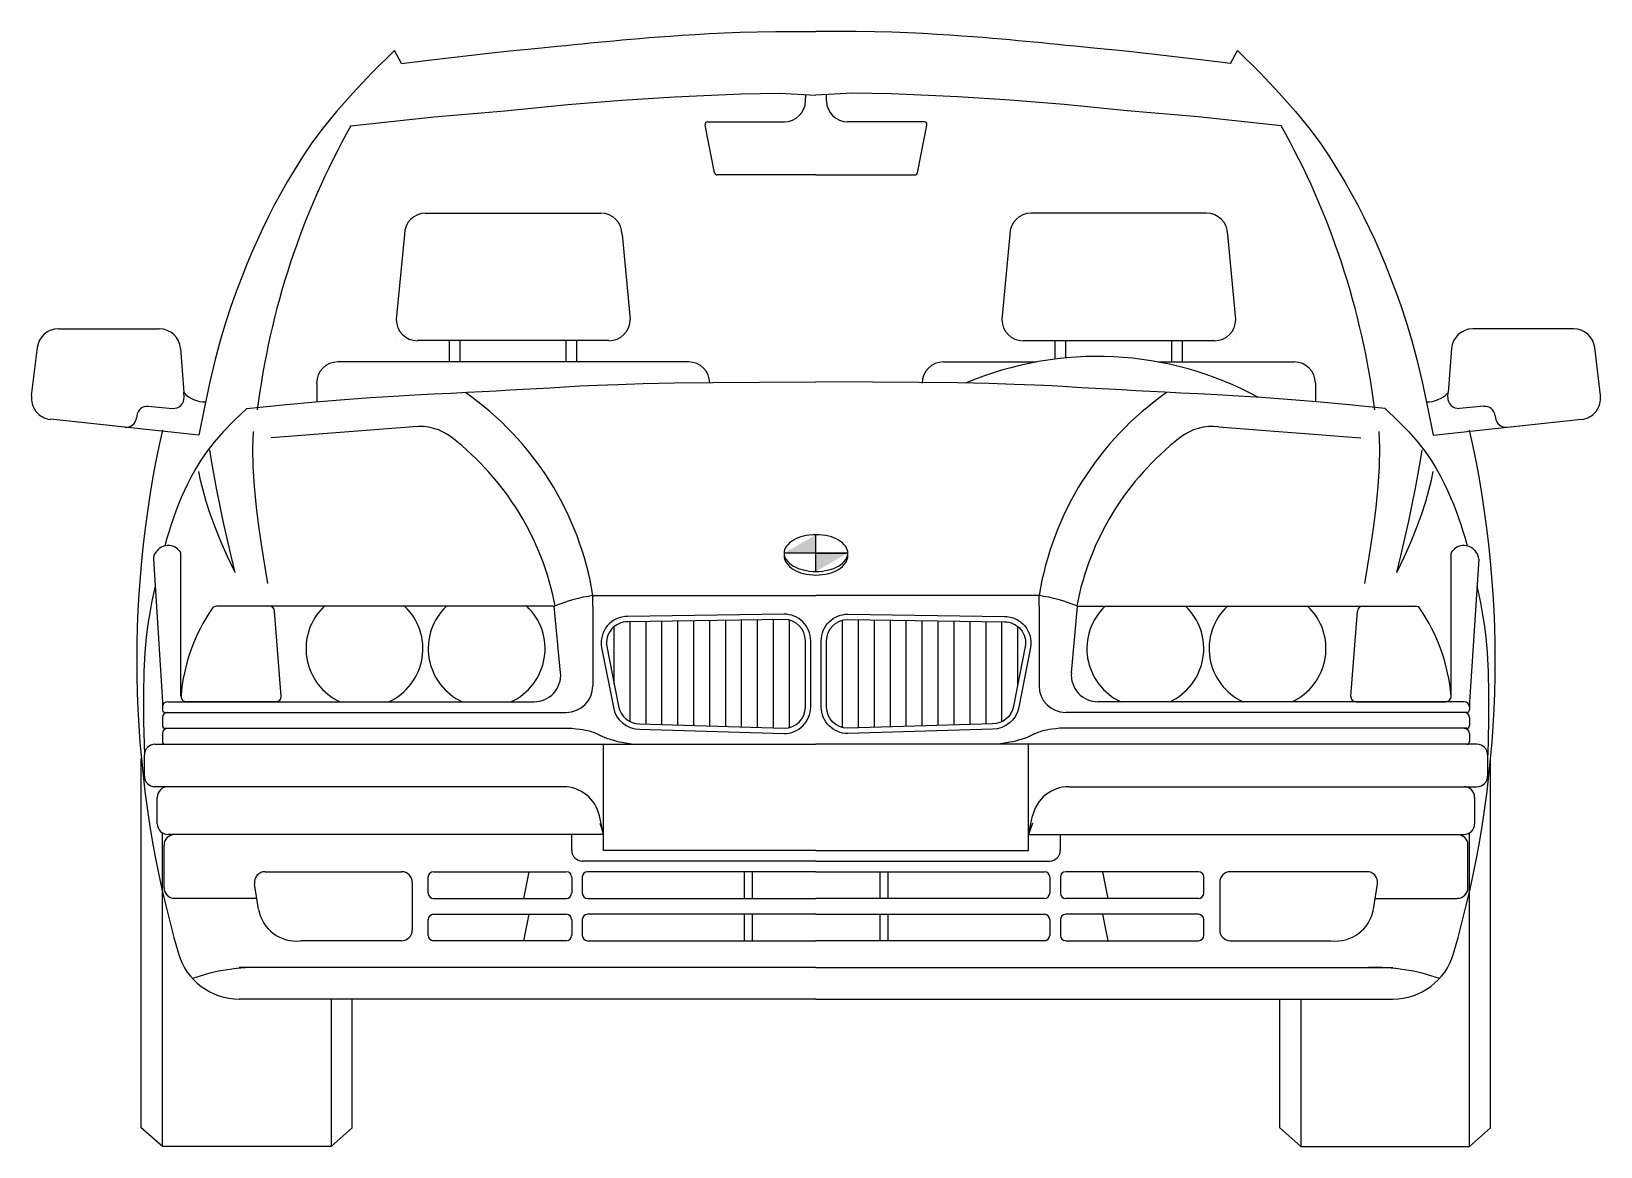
# Model space of a CAD drawing. Extents: x -98 to 98, y 0 to 139.
import ezdxf

# ---------------------------------------------------------------- set-up
doc = ezdxf.new("R2010")
doc.units = 0
doc.header["$LTSCALE"] = 50
doc.header["$MEASUREMENT"] = 0
doc.layers.get('0').update_dxf_attribs({"linetype": 'CONTINUOUS'})

# ---------------------------------------------------------------- blocks, each defined once
blk = doc.blocks.new('*X0')
at = {"color": 0}
for p, q in [((504.6, 554.302), (504.6, 555.243)), ((504.75, 554.279), (504.75, 555.245)), ((504.9, 554.275), (504.9, 555.248)), ((505.05, 554.27), (505.05, 555.25)), ((505.2, 554.265), (505.2, 555.252)), ((505.35, 554.261), (505.35, 555.254)), ((505.5, 554.256), (505.5, 555.256)), ((505.65, 554.251), (505.65, 555.258)), ((505.8, 554.247), (505.8, 555.26)), ((505.95, 554.242), (505.95, 555.263)), ((506.1, 554.245), (506.1, 555.258)), ((504.45, 554.656), (504.45, 555.197))]:
    blk.add_line(p, q, dxfattribs=at)

msp = doc.modelspace()

# ---------------------------------------------------------------- linework, layer by layer
at = {"color": 0, "linetype": 'ByBlock'}
for p, q in [((-51.58, 134.98), (-52.46, 136.6)), ((51.64, 134.98), (52.53, 136.6)), ((-1.26, 130.31), (-1.25, 131.08)), ((1.33, 130.31), (1.32, 131.08)), ((-12.59, 121.35), (-13.78, 127.3)), ((-13.46, 127.7), (-3.91, 127.7)), ((13.52, 127.7), (3.97, 127.7)), ((12.66, 121.35), (13.85, 127.3)), ((0.03, 121.08), (-12.27, 121.08)), ((0.03, 121.08), (12.33, 121.08)), ((-48.59, 116.31), (-26.77, 116.31)), ((48.66, 116.31), (26.83, 116.31)), ((-51.24, 113.66), (-52.24, 103.07)), ((-24.12, 113.66), (-23.13, 103.07)), ((24.19, 113.66), (23.19, 103.07)), ((51.3, 113.66), (52.3, 103.07)), ((-94.33, 101.89), (-81.76, 101.89)), ((94.39, 101.89), (81.83, 101.89)), ((-52.24, 100.43), (-52.24, 100.43)), ((-25.77, 100.43), (-49.59, 100.43)), ((-45.62, 97.78), (-45.62, 100.43)), ((-44.3, 97.78), (-44.3, 100.43)), ((-31.07, 97.78), (-31.07, 100.43)), ((-29.74, 97.78), (-29.74, 100.43)), ((25.84, 100.43), (49.66, 100.43)), ((29.81, 98.14), (29.81, 100.43)), ((31.13, 98.28), (31.13, 100.43)), ((44.36, 97.78), (44.36, 100.43)), ((45.69, 97.78), (45.69, 100.43)), ((52.3, 100.43), (52.3, 100.43)), ((-97.67, 93.58), (-96.95, 99.56)), ((-79.13, 99.45), (-78.7, 93.95)), ((-15.85, 97.78), (-59.52, 97.78)), ((15.91, 97.78), (27.49, 97.78)), ((42.62, 97.78), (59.58, 97.78)), ((79.19, 99.45), (78.77, 93.95)), ((97.74, 93.58), (97.02, 99.56)), ((-78.67, 93.39), (-78.7, 93.95)), ((-62.16, 95.13), (-62.16, 92.8)), ((62.23, 95.13), (62.23, 92.8)), ((78.73, 93.39), (78.77, 93.95)), ((-83.14, 92.25), (-80.1, 91.99)), ((83.2, 92.25), (80.17, 91.99)), ((-86.05, 89.64), (-95.33, 90.63)), ((-76.82, 88.66), (-95.33, 90.63)), ((-84.57, 91.07), (-84.6, 90.82)), ((76.89, 88.66), (95.39, 90.63)), ((84.63, 91.07), (84.66, 90.82)), ((86.12, 89.64), (95.39, 90.63)), ((-50.12, 89.71), (-67.82, 88.3)), ((50.18, 89.71), (67.88, 88.3)), ((0.03, 71.67), (0.03, 76.25)), ((-82.5, 73.19), (-81.37, 55.43)), ((-82.09, 74.19), (-82.15, 74.12)), ((-79.06, 56.15), (-79.06, 73.94)), ((4, 73.96), (-3.94, 73.96)), ((0.03, 73.96), (4, 73.96)), ((79.13, 56.15), (79.13, 73.94)), ((82.57, 73.19), (81.44, 55.43)), ((82.15, 74.19), (82.22, 74.12)), ((-27.76, 68.67), (0.03, 68.67)), ((-27.76, 67.34), (-27.76, 68.67)), ((27.82, 68.67), (0.03, 68.67)), ((27.82, 67.34), (27.82, 68.67)), ((-68.06, 67.34), (-74.64, 67.34)), ((-32.69, 67.34), (-71.81, 67.34)), ((-66.59, 56.15), (-67.4, 66.73)), ((-31.78, 59.05), (-32.56, 67.34)), ((-27.76, 67.34), (-27.76, 57.42)), ((27.82, 67.34), (27.82, 57.42)), ((31.85, 59.05), (32.62, 67.34)), ((32.75, 67.34), (71.87, 67.34)), ((66.66, 56.15), (67.46, 66.73)), ((68.12, 67.34), (74.71, 67.34)), ((-81.37, 55.43), (-81.37, 54.44)), ((-80.71, 55.43), (-35.08, 55.43)), ((-67.25, 55.43), (-78.4, 55.43)), ((80.77, 55.43), (35.14, 55.43)), ((67.31, 55.43), (78.47, 55.43)), ((81.44, 55.43), (81.44, 54.44)), ((-81.37, 53.45), (-81.37, 52.46)), ((-81.04, 54.11), (-31.07, 54.11)), ((81.1, 54.11), (31.13, 54.11)), ((81.44, 53.45), (81.44, 52.46)), ((-81.37, 51.46), (-81.37, 50.47)), ((-81.04, 52.13), (-30.36, 52.13)), ((81.1, 52.13), (30.42, 52.13)), ((81.44, 51.46), (81.44, 50.47)), ((-82.3, 50.14), (-81.04, 50.14)), ((-81.04, 50.14), (0.03, 50.14)), ((-26.43, 36.91), (-26.43, 50.14)), ((81.1, 50.14), (0.03, 50.14)), ((26.5, 36.91), (26.5, 50.14)), ((82.36, 50.14), (81.1, 50.14)), ((-84, 2.35), (-84, 48.35)), ((-83.62, 46.17), (-83.62, 48.82)), ((83.69, 46.17), (83.69, 48.82)), ((84.06, 2.35), (84.06, 48.35)), ((-31.46, 44.85), (-82.3, 44.85)), ((-82.01, 40.22), (-82.01, 43.52)), ((31.53, 44.85), (82.36, 44.85)), ((82.08, 40.22), (82.08, 43.52)), ((-26.43, 38.89), (-26.94, 41.2)), ((26.5, 38.89), (27, 41.2)), ((-26.91, 40.32), (-26.43, 38.89)), ((26.98, 40.32), (26.5, 38.89)), ((-81.37, 0), (-81.37, 39.08)), ((-81.17, 32.26), (-81.17, 37.57)), ((-26.43, 38.89), (-80.69, 38.89)), ((-26.43, 38.89), (-79.85, 38.89)), ((-30.4, 36.91), (-30.4, 38.89)), ((26.5, 38.89), (80.75, 38.89)), ((26.5, 38.89), (79.91, 38.89)), ((30.47, 36.91), (30.47, 38.89)), ((81.23, 32.26), (81.23, 37.57)), ((81.44, 0), (81.44, 39.08)), ((0.03, 35.58), (-29.08, 35.58)), ((0.03, 36.91), (-26.43, 36.91)), ((0.03, 36.91), (26.5, 36.91)), ((0.03, 35.58), (29.14, 35.58)), ((-68.59, 34.26), (-51.58, 34.26)), ((-48.27, 31.59), (-48.27, 33.6)), ((-47.61, 34.26), (-31.07, 34.26)), ((-36.36, 30.93), (-35.7, 34.26)), ((-30.4, 33.6), (-30.4, 31.59)), ((-29.08, 33.6), (-29.08, 31.59)), ((0.03, 34.26), (-28.42, 34.26)), ((-8.9, 34.26), (-8.9, 30.93)), ((-7.91, 34.26), (-7.91, 30.93)), ((0.03, 34.26), (28.48, 34.26)), ((7.97, 34.26), (7.97, 30.93)), ((8.96, 34.26), (8.96, 30.93)), ((29.14, 33.6), (29.14, 31.59)), ((30.47, 33.6), (30.47, 31.59)), ((47.67, 34.26), (31.13, 34.26)), ((36.42, 30.93), (35.76, 34.26)), ((48.33, 31.59), (48.33, 33.6)), ((68.66, 34.26), (51.64, 34.26)), ((-69.39, 29.57), (-69.9, 32.76)), ((-50.25, 32.94), (-50.25, 26.98)), ((50.32, 32.94), (50.32, 26.98)), ((69.46, 29.57), (69.97, 32.76)), ((-69.61, 30.93), (-79.85, 30.93)), ((-47.61, 30.93), (-31.07, 30.93)), ((-28.42, 30.93), (0.03, 30.93)), ((28.48, 30.93), (0.03, 30.93)), ((47.67, 30.93), (31.13, 30.93)), ((69.67, 30.93), (79.91, 30.93)), ((-48.27, 26.32), (-48.27, 28.29)), ((-47.61, 28.95), (-31.07, 28.95)), ((-36.36, 25.66), (-35.7, 28.95)), ((-30.4, 28.29), (-30.4, 26.32)), ((-29.08, 28.29), (-29.08, 26.32)), ((0.03, 28.95), (-28.42, 28.95)), ((-8.9, 28.95), (-8.9, 25.66)), ((-7.91, 28.95), (-7.91, 25.66)), ((0.03, 28.95), (28.48, 28.95)), ((7.97, 28.95), (7.97, 25.66)), ((8.96, 28.95), (8.96, 25.66)), ((29.14, 28.29), (29.14, 26.32)), ((30.47, 28.29), (30.47, 26.32)), ((47.67, 28.95), (31.13, 28.95)), ((36.42, 25.66), (35.76, 28.95)), ((48.33, 26.32), (48.33, 28.29)), ((-51.58, 25.66), (-64.15, 25.66)), ((-31.07, 25.66), (-47.61, 25.66)), ((-28.42, 25.66), (0.03, 25.66)), ((28.48, 25.66), (0.03, 25.66)), ((31.13, 25.66), (47.67, 25.66)), ((51.64, 25.66), (64.21, 25.66)), ((0.03, 22.32), (-71.81, 22.32)), ((0.03, 22.32), (71.87, 22.32)), ((0.03, 18.38), (-71.81, 18.38)), ((-60.36, 18.38), (-60.36, 0)), ((-57.74, 2.35), (-57.74, 18.38)), ((0.03, 18.38), (71.87, 18.38)), ((57.8, 2.35), (57.8, 18.38)), ((60.43, 18.38), (60.43, 0)), ((-81.37, 0), (-84, 2.35)), ((-60.36, 0), (-57.74, 2.35)), ((60.43, 0), (57.8, 2.35)), ((81.44, 0), (84.06, 2.35)), ((-60.36, 0), (-81.37, 0)), ((60.43, 0), (81.44, 0))]:
    msp.add_line(p, q, dxfattribs=at)
for points in [[(-51.58, 134.98), (-48.23, 135.39), (-45.35, 135.73), (-42.86, 136.02), (-40.72, 136.26), (-38.88, 136.45), (-37.27, 136.61), (-35.85, 136.75), (-34.56, 136.88), (-33.36, 136.99), (-32.22, 137.11), (-31.13, 137.21), (-30.09, 137.32), (-29.08, 137.42), (-28.09, 137.52), (-27.11, 137.61), (-26.13, 137.71), (-25.13, 137.8), (-24.11, 137.9), (-23.05, 138), (-21.94, 138.09), (-20.75, 138.19), (-19.48, 138.29), (-18.12, 138.39), (-16.64, 138.49), (-15.03, 138.59), (-13.29, 138.69), (-11.42, 138.78), (-9.41, 138.86), (-7.27, 138.92), (-4.98, 138.96), (-2.55, 138.97), (0.03, 138.95)], [(51.64, 134.98), (48.3, 135.39), (45.41, 135.73), (42.92, 136.02), (40.79, 136.26), (38.94, 136.45), (37.34, 136.61), (35.92, 136.75), (34.63, 136.88), (33.42, 136.99), (32.28, 137.11), (31.19, 137.21), (30.15, 137.32), (29.14, 137.42), (28.15, 137.52), (27.17, 137.61), (26.19, 137.71), (25.2, 137.8), (24.18, 137.9), (23.12, 138), (22, 138.09), (20.82, 138.19), (19.55, 138.29), (18.18, 138.39), (16.7, 138.49), (15.09, 138.59), (13.36, 138.69), (11.48, 138.78), (9.48, 138.86), (7.33, 138.92), (5.04, 138.96), (2.61, 138.97), (0.03, 138.95)], [(-52.46, 136.6), (-55.28, 133.79), (-57.67, 131.26), (-59.67, 128.99), (-61.35, 126.93), (-62.75, 125.06), (-63.93, 123.34), (-64.94, 121.73), (-65.83, 120.21), (-66.66, 118.74), (-67.44, 117.3), (-68.18, 115.88), (-68.88, 114.45), (-69.55, 113.01), (-70.21, 111.52), (-70.85, 109.98), (-71.5, 108.36), (-72.15, 106.65), (-72.81, 104.81), (-73.47, 102.79), (-74.13, 100.56), (-74.8, 98.07), (-75.48, 95.28), (-76.15, 92.16), (-76.82, 88.66)], [(52.53, 136.6), (55.35, 133.79), (57.74, 131.26), (59.74, 128.99), (61.41, 126.93), (62.81, 125.06), (63.99, 123.34), (65, 121.73), (65.9, 120.21), (66.73, 118.74), (67.51, 117.3), (68.24, 115.88), (68.94, 114.45), (69.62, 113.01), (70.27, 111.52), (70.92, 109.98), (71.56, 108.36), (72.21, 106.65), (72.87, 104.81), (73.53, 102.79), (74.2, 100.56), (74.87, 98.07), (75.54, 95.28), (76.21, 92.16), (76.89, 88.66)], [(-57.91, 127.21), (-47.57, 128.3), (-38.74, 129.07), (-30.86, 129.84), (-24.14, 130.41), (-17.61, 130.8), (-9.35, 131.18), (-4.51, 131.25), (0.03, 131.01)], [(57.97, 127.21), (47.64, 128.3), (38.8, 129.07), (30.93, 129.84), (24.21, 130.41), (17.68, 130.8), (9.42, 131.18), (4.57, 131.25), (0.03, 131.01)], [(-70.87, 91.97), (-66.36, 92.42), (-62.32, 92.79), (-58.69, 93.09), (-55.45, 93.33), (-52.54, 93.52), (-49.92, 93.67), (-47.56, 93.79), (-45.4, 93.9), (-43.41, 94), (-41.55, 94.1), (-39.79, 94.19), (-38.1, 94.29), (-36.43, 94.38), (-34.76, 94.47), (-33.06, 94.57), (-31.29, 94.67), (-29.39, 94.78), (-27.23, 94.88), (-24.65, 94.98), (-21.5, 95.08), (-17.61, 95.16), (-12.83, 95.22), (-7, 95.26), (0.03, 95.28)], [(-70.87, 91.97), (-66.36, 92.42), (-62.32, 92.79), (-58.69, 93.09), (-55.45, 93.33), (-52.54, 93.52), (-49.92, 93.67), (-47.56, 93.79), (-45.4, 93.9), (-43.41, 94), (-41.55, 94.1), (-39.79, 94.19), (-38.1, 94.29), (-36.43, 94.38), (-34.76, 94.47), (-33.06, 94.57), (-31.29, 94.67), (-29.39, 94.78), (-27.23, 94.88), (-24.65, 94.98), (-21.5, 95.08), (-17.61, 95.16), (-12.83, 95.22), (-7, 95.26), (0.03, 95.28)], [(70.93, 91.97), (66.42, 92.42), (62.38, 92.79), (58.76, 93.09), (55.51, 93.33), (52.6, 93.52), (49.99, 93.67), (47.62, 93.79), (45.47, 93.9), (43.47, 94), (41.62, 94.1), (39.86, 94.19), (38.16, 94.29), (36.49, 94.38), (34.83, 94.47), (33.12, 94.57), (31.35, 94.67), (29.45, 94.78), (27.29, 94.88), (24.72, 94.98), (21.56, 95.08), (17.68, 95.16), (12.9, 95.22), (7.07, 95.26), (0.03, 95.28)], [(70.93, 91.97), (66.42, 92.42), (62.38, 92.79), (58.76, 93.09), (55.51, 93.33), (52.6, 93.52), (49.99, 93.67), (47.62, 93.79), (45.47, 93.9), (43.47, 94), (41.62, 94.1), (39.86, 94.19), (38.16, 94.29), (36.49, 94.38), (34.83, 94.47), (33.12, 94.57), (31.35, 94.67), (29.45, 94.78), (27.29, 94.88), (24.72, 94.98), (21.56, 95.08), (17.68, 95.16), (12.9, 95.22), (7.07, 95.26), (0.03, 95.28)], [(-70.87, 91.97), (-72.46, 90.45), (-73.8, 89.06), (-74.91, 87.79), (-75.83, 86.62), (-76.6, 85.53), (-77.23, 84.51), (-77.76, 83.55), (-78.22, 82.64), (-78.63, 81.75), (-79.02, 80.89), (-79.37, 80.04), (-79.69, 79.2), (-80, 78.36), (-80.28, 77.52), (-80.55, 76.67), (-80.81, 75.81), (-81.07, 74.86)], [(70.93, 91.97), (72.52, 90.45), (73.86, 89.06), (74.98, 87.79), (75.9, 86.62), (76.66, 85.53), (77.29, 84.51), (77.82, 83.55), (78.28, 82.64), (78.7, 81.75), (79.08, 80.89), (79.43, 80.04), (79.76, 79.2), (80.06, 78.36), (80.34, 77.52), (80.61, 76.67), (80.87, 75.81), (81.14, 74.86)], [(-70.07, 89.09), (-70.16, 87.06), (-70.11, 84.74), (-69.94, 82.24), (-69.68, 79.64), (-69.36, 77.04), (-69, 74.53), (-68.63, 72.22), (-68.27, 70.19)], [(70.14, 89.09), (70.23, 87.06), (70.17, 84.74), (70, 82.24), (69.74, 79.64), (69.42, 77.04), (69.06, 74.53), (68.69, 72.22), (68.34, 70.19)], [(-72.33, 71.54), (-72.83, 73.62), (-73.32, 75.76), (-73.8, 77.92), (-74.24, 80.03), (-74.64, 82.04), (-74.98, 83.88), (-75.27, 85.5), (-75.48, 86.84)], [(72.39, 71.54), (72.89, 73.62), (73.39, 75.76), (73.86, 77.92), (74.3, 80.03), (74.7, 82.04), (75.05, 83.88), (75.33, 85.5), (75.54, 86.84)], [(-72.33, 71.54), (-73.28, 73.52), (-74.11, 75.4), (-74.82, 77.19), (-75.42, 78.85), (-75.92, 80.39), (-76.31, 81.79), (-76.62, 83.04), (-76.83, 84.14)], [(72.39, 71.54), (73.34, 73.52), (74.17, 75.4), (74.88, 77.19), (75.48, 78.85), (75.98, 80.39), (76.38, 81.79), (76.68, 83.04), (76.89, 84.14)], [(-82.29, 69.82), (-82.48, 68.92), (-82.72, 67.75), (-82.96, 66.51), (-83.19, 65.12), (-83.39, 63.5), (-83.56, 61.56), (-83.68, 59.21), (-83.74, 56.36), (-83.73, 52.92), (-83.62, 48.82)], [(82.35, 69.82), (82.55, 68.92), (82.78, 67.75), (83.02, 66.51), (83.25, 65.12), (83.46, 63.5), (83.63, 61.56), (83.75, 59.21), (83.81, 56.36), (83.79, 52.92), (83.69, 48.82)], [(-30.36, 52.13), (-29.82, 52.07), (-29.38, 52.02), (-29, 51.96), (-28.69, 51.91), (-28.43, 51.86), (-28.22, 51.81), (-28.04, 51.76), (-27.87, 51.7), (-27.72, 51.65), (-27.58, 51.59), (-27.45, 51.54), (-27.32, 51.48), (-27.19, 51.42), (-27.07, 51.36), (-26.95, 51.3), (-26.82, 51.24), (-26.69, 51.18), (-26.56, 51.12), (-26.41, 51.06), (-26.26, 51), (-26.1, 50.94), (-25.93, 50.87), (-25.74, 50.81), (-25.54, 50.74), (-25.32, 50.68), (-25.08, 50.61), (-24.8, 50.54), (-24.48, 50.46), (-24.12, 50.39), (-23.7, 50.31), (-23.21, 50.23), (-22.66, 50.14)], [(30.42, 52.13), (29.89, 52.07), (29.44, 52.02), (29.07, 51.96), (28.76, 51.91), (28.5, 51.86), (28.28, 51.81), (28.1, 51.76), (27.94, 51.7), (27.79, 51.65), (27.65, 51.59), (27.51, 51.54), (27.38, 51.48), (27.26, 51.42), (27.13, 51.36), (27.01, 51.3), (26.88, 51.24), (26.75, 51.18), (26.62, 51.12), (26.48, 51.06), (26.33, 51), (26.17, 50.94), (25.99, 50.87), (25.81, 50.81), (25.6, 50.74), (25.38, 50.68), (25.14, 50.61), (24.86, 50.54), (24.55, 50.46), (24.18, 50.39), (23.76, 50.31), (23.28, 50.23), (22.73, 50.14)]]:
    msp.add_lwpolyline(points, dxfattribs=at)
for points in [[(-3.94, 73.96, 0.157054), (-3.68, 73.16, 0.1066), (-2.78, 72.34, 0.072254), (-1.56, 71.86, 0.058657), (0.03, 71.67, 0.058657), (1.63, 71.86, 0.072254), (2.84, 72.34, 0.1066), (3.74, 73.16, 0.157054), (4, 73.96, 0.157054), (3.74, 74.76, 0.1066), (2.84, 75.58, 0.072254), (1.63, 76.06, 0.058657), (0.03, 76.25, 0.058657), (-1.56, 76.06, 0.072254), (-2.78, 75.58, 0.1066), (-3.68, 74.76, 0.157054)], [(-23.43, 66.07, 0.466736), (-26.68, 62.18), (-25.21, 54.75, 0.363572), (-21.96, 52.02), (-3.94, 51.46, 0.414214), (-0.63, 54.77), (-0.63, 63.04, 0.414214), (-3.94, 66.35)], [(-23.42, 65.41, 0.466555), (-26.03, 62.31), (-24.56, 54.87, 0.365254), (-21.95, 52.68), (-3.93, 52.13, 0.413143), (-1.29, 54.77), (-1.29, 63.04, 0.413719), (-3.93, 65.69)], [(23.49, 66.07, -0.466736), (26.75, 62.18), (25.28, 54.75, -0.363572), (22.02, 52.02), (4, 51.46, -0.414214), (0.69, 54.77), (0.69, 63.04, -0.414214), (4, 66.35)], [(23.49, 65.41, -0.466555), (26.1, 62.31), (24.63, 54.87, -0.365254), (22.01, 52.68), (3.99, 52.13, -0.413143), (1.36, 54.77), (1.36, 63.04, -0.413719), (4, 65.69)]]:
    msp.add_lwpolyline(points, format="xyb", close=True, dxfattribs=at)
for points in [[(-3.9, 73.96, 0.056567), (-3.94, 73.62, 0.151153)], [(-3.94, 73.62, 0.151153), (-3.68, 72.78, 0.106999), (-2.78, 71.92, 0.074806), (-1.56, 71.42, 0.061498), (0.03, 71.22, 0.061498), (1.62, 71.42, 0.074806), (2.84, 71.92, 0.106999), (3.74, 72.78, 0.151153), (4, 73.62, 0.056567), (3.96, 73.96, 0.106999)]]:
    msp.add_lwpolyline(points, format="xyb", dxfattribs=at)
for centre, radius, start, end in [((-3.91, 130.35), 2.65, 270, 359.3404), ((3.97, 130.35), 2.65, 180.6596, 270), ((26.63, 79.78), 96.93, 150.7064, 172.8743), ((-13.46, 127.37), 0.331, 90, 191.3099), ((13.52, 127.37), 0.331, 348.6901, 90), ((-26.56, 79.78), 96.93, 7.1257, 29.2936), ((-12.27, 121.41), 0.331, 191.3099, 270), ((12.33, 121.41), 0.331, 270, 348.6901), ((-48.59, 113.66), 2.65, 90, 180), ((-26.77, 113.66), 2.65, 0, 90), ((26.83, 113.66), 2.65, 90, 180), ((48.66, 113.66), 2.65, 0, 90), ((-94.33, 99.25), 2.65, 90, 173.13), ((-81.76, 99.25), 2.65, 4.3829, 90), ((-49.59, 103.07), 2.65, 180, 270), ((-25.77, 103.07), 2.65, 270, 0), ((25.84, 103.07), 2.65, 180, 270), ((49.66, 103.07), 2.65, 270, 0), ((81.83, 99.25), 2.65, 90, 175.6171), ((94.39, 99.25), 2.65, 6.87, 90), ((-59.52, 95.13), 2.65, 90, 180), ((-15.85, 95.13), 2.65, 0, 90), ((15.91, 95.13), 2.65, 90, 180), ((35.05, 56.35), 42.11, 61.4666, 112.9252), ((59.58, 95.13), 2.65, 0, 90), ((-76.13, 96.29), 3.48, 222.1998, 271.9942), ((-65.47, 62.61), 38.2, 9.1195, 55.1352), ((65.54, 62.61), 38.2, 124.8648, 170.8805), ((76.19, 96.29), 3.48, 268.0058, 317.8002), ((-95.05, 93.26), 2.65, 173.13, 263.9351), ((-83.25, 90.93), 1.32, 85.0638, 173.9351), ((-79.99, 93.31), 1.32, 265.0638, 3.7311), ((80.05, 93.31), 1.32, 176.2689, 274.9362), ((83.32, 90.93), 1.32, 6.0649, 94.9362), ((95.11, 93.26), 2.65, 276.0649, 6.87), ((-85.91, 90.96), 1.32, 263.9351, 353.9351), ((85.98, 90.96), 1.32, 186.0649, 276.0649), ((46.2, 60.55), 130.77, 167.3065, 196.2012), ((-49.39, 83.13), 6.62, 52.1361, 96.3402), ((-66.83, 60.7), 35.03, 11.0157, 52.1361), ((66.89, 60.7), 35.03, 127.8639, 168.9843), ((49.45, 83.13), 6.62, 83.6598, 127.8639), ((-46.14, 60.55), 130.77, 343.7988, 12.6935), ((-80.65, 73.12), 1.79, 27.2886, 143.2632), ((80.72, 73.12), 1.79, 36.7368, 152.7114), ((-81.18, 73.22), 1.32, 137.2484, 181.2549), ((81.25, 73.22), 1.32, 358.7451, 42.7516), ((-24.7, 48.2), 20.69, 98.4908, 111.9647), ((24.77, 48.2), 20.69, 68.0353, 81.5092), ((-56.72, 54.36), 22.41, 145.4836, 175.4152), ((-74.64, 66.68), 0.662, 90, 145.4836), ((-68.06, 66.68), 0.662, 4.3621, 90), ((-56.21, 62.05), 7.28, 133.3418, 245.38), ((-56.21, 62.05), 7.28, 294.62, 46.6582), ((-40.99, 62.05), 7.28, 133.3418, 245.38), ((-40.99, 62.05), 7.28, 294.62, 46.6582), ((-32.69, 68.01), 0.662, 270, 291.9647), ((32.75, 68.01), 0.662, 248.0353, 270), ((41.05, 62.05), 7.28, 133.3418, 245.38), ((41.05, 62.05), 7.28, 294.62, 46.6582), ((56.27, 62.05), 7.28, 133.3418, 245.38), ((56.27, 62.05), 7.28, 294.62, 46.6582), ((68.12, 66.68), 0.662, 90, 175.6379), ((74.71, 66.68), 0.662, 34.5164, 90), ((56.79, 54.36), 22.41, 4.5848, 34.5164), ((-35.08, 58.74), 3.31, 270, 5.358), ((35.14, 58.74), 3.31, 174.642, 270), ((-31.07, 57.42), 3.31, 270, 0), ((31.13, 57.42), 3.31, 180, 270), ((-80.71, 54.77), 0.662, 90, 180), ((-78.4, 56.1), 0.662, 175.4152, 270), ((-67.25, 56.1), 0.662, 270, 4.3621), ((67.31, 56.1), 0.662, 175.6379, 270), ((78.47, 56.1), 0.662, 270, 4.5848), ((80.77, 54.77), 0.662, 0, 90), ((-81.04, 54.44), 0.331, 180, 270), ((-80.71, 53.45), 0.662, 90, 180), ((80.77, 53.45), 0.662, 0, 90), ((81.1, 54.44), 0.331, 270, 0), ((-81.04, 52.46), 0.331, 180, 270), ((-80.71, 51.46), 0.662, 90, 180), ((80.77, 51.46), 0.662, 360, 90), ((81.1, 52.46), 0.331, 270, 0), ((-82.3, 48.82), 1.32, 90, 180), ((-81.04, 50.47), 0.331, 180, 270), ((81.1, 50.47), 0.331, 270, 360), ((82.36, 48.82), 1.32, 0, 90), ((-82.3, 46.17), 1.32, 180, 270), ((82.36, 46.17), 1.32, 270, 360), ((-80.69, 43.52), 1.32, 90, 180), ((-33.19, 38.23), 6.62, 90, 90), ((-31.46, 40.22), 4.63, 12.3079, 90), ((33.25, 38.23), 6.62, 90, 90), ((31.53, 40.22), 4.63, 90, 167.6921), ((80.75, 43.52), 1.32, 0, 90), ((-80.69, 40.22), 1.32, 180, 270), ((80.75, 40.22), 1.32, 270, 0), ((-79.85, 37.57), 1.32, 90, 180), ((79.91, 37.57), 1.32, 0, 90), ((-29.08, 36.91), 1.32, 180, 270), ((29.14, 36.91), 1.32, 270, 0), ((-68.59, 32.94), 1.32, 90, 187.5946), ((-51.58, 32.94), 1.32, 0, 90), ((-47.61, 33.6), 0.662, 90, 180), ((-31.07, 33.6), 0.662, 0, 90), ((-28.42, 33.6), 0.662, 90, 180), ((28.48, 33.6), 0.662, 0, 90), ((31.13, 33.6), 0.662, 90, 180), ((47.67, 33.6), 0.662, 0, 90), ((51.64, 32.94), 1.32, 90, 180), ((68.66, 32.94), 1.32, 352.4054, 90), ((-79.85, 32.26), 1.32, 180, 270), ((-47.61, 31.59), 0.662, 180, 270), ((-31.07, 31.59), 0.662, 270, 360), ((-28.42, 31.59), 0.662, 180, 270), ((28.48, 31.59), 0.662, 270, 0), ((31.13, 31.59), 0.662, 180, 270), ((47.67, 31.59), 0.662, 270, 0), ((79.91, 32.26), 1.32, 270, 0), ((-64.72, 30.36), 4.74, 189.6384, 276.9548), ((64.78, 30.36), 4.74, 263.0452, 350.3616), ((-47.61, 28.29), 0.662, 90, 180), ((-31.07, 28.29), 0.662, 0, 90), ((-28.42, 28.29), 0.662, 90, 180), ((28.48, 28.29), 0.662, 0, 90), ((31.13, 28.29), 0.662, 90, 180), ((47.67, 28.29), 0.662, 0, 90), ((-51.58, 26.98), 1.32, 270, 0), ((-47.61, 26.32), 0.662, 180, 270), ((-31.07, 26.32), 0.662, 270, 360), ((-28.42, 26.32), 0.662, 180, 270), ((28.48, 26.32), 0.662, 270, 0), ((31.13, 26.32), 0.662, 180, 270), ((47.67, 26.32), 0.662, 270, 0), ((51.64, 26.98), 1.32, 180, 270), ((-71.81, 26.26), 7.88, 196.2012, 270), ((71.87, 26.26), 7.88, 270, 343.7988), ((-69.6, -1.57), 23.9, 88.022, 109.6141), ((69.67, -1.57), 23.9, 70.3859, 91.978)]:
    msp.add_arc(centre, radius, start, end, dxfattribs=at)
for points in [[(-3.9, 73.96), (0.03, 73.96), (0.03, 76.25)], [(0.03, 73.96), (4, 73.96), (0.03, 71.67)]]:
    msp.add_solid(points, dxfattribs=at)

# ---------------------------------------------------------------- block references
at = {"color": 0, "linetype": 'ByBlock', "yscale": 13.23301254009938, "zscale": 13.23301254009938}
for p, xscale in [((-6700.5, -7282.13), 13.23301254009938), ((6700.57, -7282.13), -13.23301254009938)]:
    msp.add_blockref('*X0', p, dxfattribs=dict(at, xscale=xscale))

doc.saveas('drawing.dxf')
